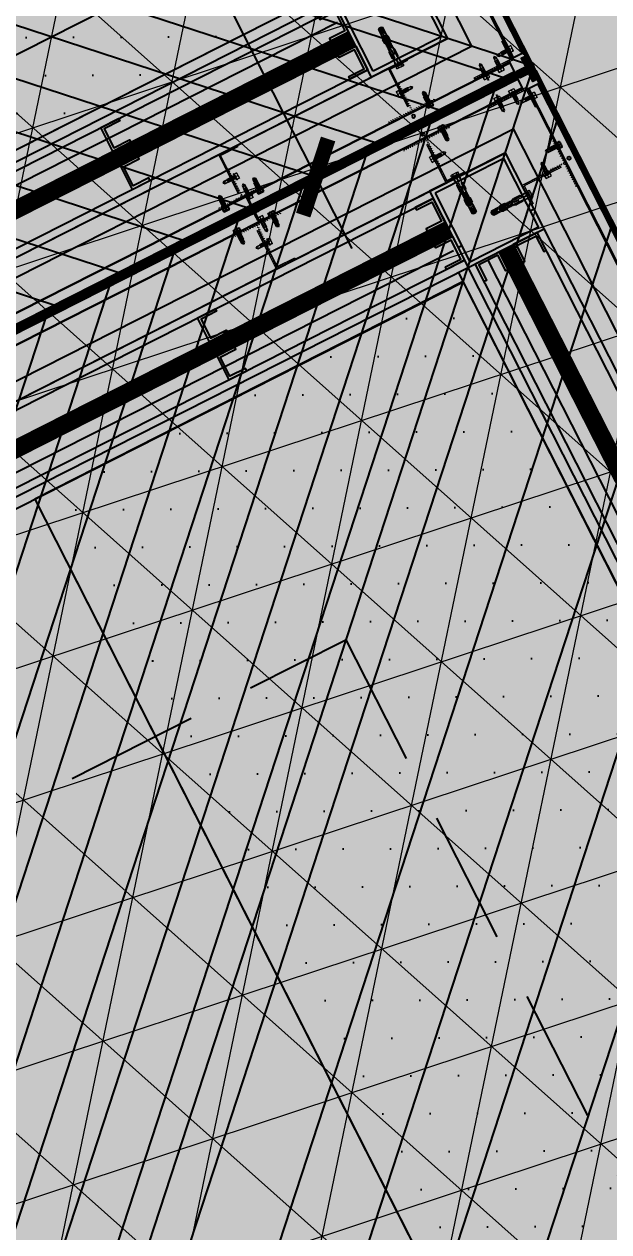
# Model space of a CAD drawing. Header units: metres. Extents: x 678805 to 1359287, y 2747329 to 5497370.
# Drawn here: x 679883.746 to 679884.841, y 2748648.149 to 2748650.413 of the extents above; entities that cross this region are included whole.
import ezdxf

# ---------------------------------------------------------------- set-up
doc = ezdxf.new("R2010")
doc.units = ezdxf.units.M
doc.linetypes.add('XREF_MON_BUILDINGS$0$Hidden', pattern=[0.004, 0.002, -0.002])
doc.linetypes.add('XREF_MON_BUILDINGS$0$RAYITAS', pattern=[0.375, 0.25, -0.125])
for name, color, linetype in [('00_XREF_MON_HSC_PAVEMENT', 7, 'Continuous'), ('00_XREF_TWQ_BUILDINGS', 7, 'Continuous'), ('XREF_MON_BUILDINGS$0$00-Modulos DEFINIDOS', 7, 'Continuous'), ('XREF_MON_BUILDINGS$0$00-Modulos ROOFS', 2, 'Continuous'), ('XREF_MON_BUILDINGS$0$02-H-INST', 252, 'Continuous'), ('XREF_MON_BUILDINGS$0$02-KH-02-Prayer Room', 93, 'Continuous'), ('XREF_MON_BUILDINGS$0$02-L-01_Structure', 2, 'Continuous'), ('XREF_MON_BUILDINGS$0$02-L-01_Structure t2', 7, 'Continuous'), ('XREF_MON_BUILDINGS$0$02-L-01_Struture aux', 4, 'Continuous'), ('XREF_MON_BUILDINGS$0$02-L-Insulation', 252, 'Continuous'), ('XREF_MON_BUILDINGS$0$02-L-INT Panel', 5, 'Continuous'), ('XREF_MON_BUILDINGS$0$02-L-panel', 5, 'Continuous'), ('XREF_MON_BUILDINGS$0$02-L-Projection 2', 8, 'Continuous'), ('XREF_MON_BUILDINGS$0$COTAUX', 7, 'Continuous')]:
    doc.layers.add(name, color=color, linetype=linetype)
doc.layers.add('XREF_MON_BUILDINGS$0$0-WIPEOUTS', color=7, linetype='Continuous', true_color=0xffffff)
doc.layers.add('XREF_MON_BUILDINGS$0$00-AUX STRUCTURE', color=3, linetype='Continuous', plot=False)
doc.layers.add('XREF_MON_BUILDINGS$0$00_AUX', color=3, linetype='Continuous', plot=False)
for name, color, linetype, lineweight in [('XREF_MON_BUILDINGS$0$02-H-251', 251, 'Continuous', 0), ('XREF_MON_BUILDINGS$0$02-H-254', 254, 'Continuous', 0), ('XREF_MON_BUILDINGS$0$02-L-01_Structure L', 7, 'Continuous', 5), ('XREF_MON_BUILDINGS$0$02-L-01_Structure T', 8, 'Continuous', 5)]:
    doc.layers.add(name, color=color, linetype=linetype, lineweight=lineweight)
doc.layers.add('XREF_MON_HSC_PAVEMENT$0$03-TR-Pavement_05_Precast irregular Concrete Blocks_Open Joint', color=7, linetype='Continuous', lineweight=5, true_color=0x82ae7e)
doc.layers.add('XREF_MON_HSC_PAVEMENT$0$03-TR-Pavement_07_Precast irregular Concrete Blocks', color=7, linetype='Continuous', lineweight=5, true_color=0xb3b3b3)
doc.styles.add('XREF_MON_BUILDINGS$0$E100', font='verdana.ttf', dxfattribs={"height": 0.18})
doc.styles.add('XREF_MON_BUILDINGS$0$Standard', font='arial.ttf')
doc.linetypes.add('XREF_MON_BUILDINGS$0$BATTING', pattern='A,0.0001,-0.1,[134,ltypeshp.shx,S=0.1,R=0,X=-0.1,Y=0],-0.2,[134,ltypeshp.shx,S=0.1,R=180,X=0.1,Y=0],-0.1', length=0.4001)
doc.dimstyles.new('XREF_MON_BUILDINGS$0$E100', dxfattribs={"dimscale": 0.03, "dimtxt": 12, "dimasz": 0.5, "dimexe": 0.1, "dimexo": 1, "dimgap": 4, "dimtad": 1, "dimzin": 0, "dimdsep": 46, "dimtxsty": 'XREF_MON_BUILDINGS$0$E100', "dimblk1": 'XREF_MON_BUILDINGS$0$LINCOT200', "dimblk2": 'XREF_MON_BUILDINGS$0$LINCOT200', "dimsah": 1, "dimcen": 0.1, "dimdle": 0.1, "dimse1": 1, "dimse2": 1, "dimclrt": 256, "dimadec": 0, "dimazin": 0, "dimtfac": 0.015385, "dimtofl": 0, "dimtmove": 0, "dimatfit": 3, "dimldrblk": 'XREF_MON_BUILDINGS$0$LINCOT200', "dimfxl": 1, "dimtolj": 1, "dimtzin": 0, "dimarcsym": 0})

# ---------------------------------------------------------------- blocks, each defined once
blk = doc.blocks.new('XREF_MON_BUILDINGS$0$LINCOT200')
for p, q in [((0, -10), (0, 10)), ((0, 0), (10, 0))]:
    blk.add_line(p, q)
at = {"const_width": 1.88}
blk.add_lwpolyline([(3.54, -3.54), (-3.54, 3.54)], dxfattribs=at)
at = {"layer": 'XREF_MON_BUILDINGS$0$COTAUX'}
blk.add_line((0, 0), (-1.25, 0), dxfattribs=at)
blk = doc.blocks.new('*D89')
at = {"layer": 'DEFPOINTS', "color": 0, "transparency": 16777216}
for p in [(119.6986, -56.8206), (124.4986, -56.8206), (124.4986, -57.2785)]:
    blk.add_point(p, dxfattribs=at)
at = {"layer": 'XREF_MON_BUILDINGS$0$00_AUX', "color": 0, "lineweight": -2, "transparency": 16777216}
blk.add_line((119.7136, -57.2785), (124.4836, -57.2785), dxfattribs=at)
at = {"layer": 'XREF_MON_BUILDINGS$0$00_AUX', "color": 0, "lineweight": -2, "transparency": 16777216, "xscale": 0.015, "yscale": 0.015, "zscale": 0.015, "rotation": 180}
blk.add_blockref('XREF_MON_BUILDINGS$0$LINCOT200', (119.6986, -57.2785), dxfattribs=at)
at = {"layer": 'XREF_MON_BUILDINGS$0$00_AUX', "color": 0, "lineweight": -2, "transparency": 16777216, "xscale": 0.015, "yscale": 0.015, "zscale": 0.015}
blk.add_blockref('XREF_MON_BUILDINGS$0$LINCOT200', (124.4986, -57.2785), dxfattribs=at)
at = {"layer": 'XREF_MON_BUILDINGS$0$00_AUX', "transparency": 16777216, "insert": (122.0986, -57.0644), "char_height": 0.18, "attachment_point": 5, "style": 'XREF_MON_BUILDINGS$0$E100'}
blk.add_mtext('\\A1;4.80', dxfattribs=at)
blk = doc.blocks.new('*D90')
at = {"layer": 'DEFPOINTS', "color": 0, "transparency": 16777216}
for p in [(119.6986, -56.8206), (120.1566, -56.8206), (119.6986, -61.6206)]:
    blk.add_point(p, dxfattribs=at)
at = {"layer": 'XREF_MON_BUILDINGS$0$00_AUX', "color": 0, "lineweight": -2, "transparency": 16777216}
blk.add_line((120.1566, -61.6056), (120.1566, -56.8356), dxfattribs=at)
at = {"layer": 'XREF_MON_BUILDINGS$0$00_AUX', "color": 0, "lineweight": -2, "transparency": 16777216, "xscale": 0.015, "yscale": 0.015, "zscale": 0.015}
for p, rotation in [((120.1566, -56.8206), 90.00000000000006), ((120.1566, -61.6206), 270.0000000000001)]:
    blk.add_blockref('XREF_MON_BUILDINGS$0$LINCOT200', p, dxfattribs=dict(at, rotation=rotation))
at = {"layer": 'XREF_MON_BUILDINGS$0$00_AUX', "transparency": 16777216, "insert": (119.9425, -59.2206), "char_height": 0.18, "attachment_point": 5, "rotation": 90, "style": 'XREF_MON_BUILDINGS$0$E100'}
blk.add_mtext('\\A1;4.80', dxfattribs=at)
blk = doc.blocks.new('XREF_MON_BUILDINGS$0$PILAR STRUCTURE')
at = {"layer": 'XREF_MON_BUILDINGS$0$02-L-01_Structure', "linetype": 'Continuous'}
h = blk.add_hatch(dxfattribs=at)
h.set_pattern_fill('ANGLE', color=252)
h.set_pattern_definition([(0, (-144.6596, 18.5684), (0, 6.985), [5.08, -1.905]), (90, (-144.6596, 18.5684), (-6.985, 4e-16), [5.08, -1.905])])
h.paths.add_polyline_path([(-0.08, -0.08), (0.08, -0.08), (0.08, 0.08), (-0.08, 0.08)])
h.paths.add_polyline_path([(-0.072, -0.072), (0.072, -0.072), (0.072, 0.072), (-0.072, 0.072)], flags=16)
h = blk.add_hatch(color=252, dxfattribs=at)
h.dxf.hatch_style = 1
h.paths.add_polyline_path([(-0.072, -0.072), (0.072, -0.072), (0.072, 0.072), (-0.072, 0.072)], flags=16)
h.paths.add_polyline_path([(-0.08, -0.08), (0.08, -0.08), (0.08, 0.08), (-0.08, 0.08)])
for points in [[(-0.08, -0.08), (0.08, -0.08), (0.08, 0.08), (-0.08, 0.08)], [(-0.072, -0.072), (0.072, -0.072), (0.072, 0.072), (-0.072, 0.072)]]:
    blk.add_lwpolyline(points, close=True, dxfattribs=at)
blk = doc.blocks.new('XREF_MON_BUILDINGS$0$ULMA_Escuadra40x80_Seccion')
at = {"layer": 'XREF_MON_BUILDINGS$0$02-H-251', "ltscale": 125}
h = blk.add_hatch(dxfattribs=at)
h.set_pattern_fill('ANSI31', color=256, scale=0.001, angle=360, style=0)
h.paths.add_polyline_path([(0, 0.08), (0.003, 0.08), (0.003, 0.003), (0.04, 0.003), (0.04, 0), (0, 0)])
at = {"layer": 'XREF_MON_BUILDINGS$0$02-L-01_Structure L', "linetype": 'Continuous'}
blk.add_lwpolyline([(0, 0.08), (0.003, 0.08), (0.003, 0.003), (0.04, 0.003), (0.04, 0), (0, 0)], close=True, dxfattribs=at)
blk = doc.blocks.new('XREF_MON_BUILDINGS$0$ULMA_Anclaje fijacion a forjado y a cerramiento base')
at = {"layer": 'XREF_MON_BUILDINGS$0$02-L-01_Structure T', "linetype": 'Continuous'}
for p, q in [((-0.095, 0.0049), (-0.098, 0.0019)), ((-0.095, 0.0038), (-0.098, 0.0016)), ((-0.098, 0.0009), (-0.095, 0.0031)), ((-0.098, 0), (-0.098, 0.0019)), ((-0.098, 0), (-0.098, -0.0019)), ((-0.095, 0.0012), (-0.096, 0.0004)), ((-0.0564, 0.0049), (-0.095, 0.0049)), ((-0.095, 0.0038), (-0.095, 0.0049)), ((-0.0795, 0.0038), (-0.095, 0.0038)), ((-0.0795, 0.0031), (-0.095, 0.0031)), ((-0.095, 0.0012), (-0.095, 0.0031)), ((-0.0805, 0.0012), (-0.095, 0.0012)), ((-0.0805, 0.0008), (-0.0805, 0.0012)), ((-0.0792, 0.0037), (-0.0795, 0.0038)), ((-0.0795, 0.0031), (-0.0792, 0.0032)), ((-0.079, 0.0034), (-0.0792, 0.0037)), ((-0.0792, 0.0032), (-0.079, 0.0034)), ((-0.0724, 0.0005), (-0.0775, 0.0005)), ((-0.0724, 0.0005), (-0.0775, 0.0005)), ((-0.0428, 0.003), (-0.0768, 0.003)), ((-0.0768, 0.0005), (-0.0768, 0.003)), ((-0.076, 0.0036), (-0.076, 0.0049)), ((-0.058, 0.0036), (-0.076, 0.0036)), ((-0.0755, 0.0049), (-0.0699, 0.0064)), ((-0.0755, 0.0043), (-0.0755, 0.0049)), ((-0.0752, 0.0005), (-0.0752, 0.003)), ((-0.057, 0.0044), (-0.075, 0.0044)), ((-0.0744, 0.0005), (-0.0744, 0.003)), ((-0.0728, 0.0005), (-0.0728, 0.003)), ((-0.072, 0.0005), (-0.072, 0.003)), ((-0.0599, 0.006), (-0.0714, 0.006)), ((-0.0714, 0.006), (-0.0714, 0.0049)), ((-0.0714, 0.006), (-0.0714, 0.0049)), ((-0.0704, 0.0008), (-0.0704, 0.003)), ((-0.0704, 0.0003), (-0.0704, 0.0008)), ((-0.0606, 0.0064), (-0.0699, 0.0064)), ((-0.0699, 0.0064), (-0.0699, 0.006)), ((-0.0696, 0.003), (-0.0696, 0)), ((-0.068, 0.0019), (-0.068, 0.003)), ((-0.068, 0.0008), (-0.068, 0.0019)), ((-0.068, 0), (-0.068, 0.0008)), ((-0.068, 0), (-0.068, -0.0008)), ((-0.0672, 0.0021), (-0.0672, 0.003)), ((-0.0672, 0.0011), (-0.0672, 0.0021)), ((-0.0672, 0), (-0.0672, 0.0011)), ((-0.0672, 0), (-0.0672, -0.0011)), ((-0.0656, 0.0022), (-0.0656, 0.003)), ((-0.0656, 0.0012), (-0.0656, 0.0022)), ((-0.0656, 0), (-0.0656, 0.0012)), ((-0.0656, 0), (-0.0656, -0.0013)), ((-0.0648, 0.0022), (-0.0648, 0.003)), ((-0.0648, 0.0012), (-0.0648, 0.0022)), ((-0.0648, 0), (-0.0648, 0.0012)), ((-0.0648, 0), (-0.0648, -0.0013)), ((-0.0632, 0.0022), (-0.0632, 0.003)), ((-0.0632, 0.0012), (-0.0632, 0.0022)), ((-0.0632, 0), (-0.0632, 0.0012)), ((-0.0632, 0), (-0.0632, -0.0013)), ((-0.0586, 0.0022), (-0.0625, 0.0022)), ((-0.0586, 0.0012), (-0.0625, 0.0012)), ((-0.0624, 0.0022), (-0.0624, 0.003)), ((-0.0624, 0), (-0.0624, 0.0012)), ((-0.0624, 0), (-0.0624, -0.0013)), ((-0.0608, 0.0022), (-0.0608, 0.003)), ((-0.0608, 0), (-0.0608, 0.0012)), ((-0.0608, 0), (-0.0608, -0.0013)), ((-0.0606, 0.0064), (-0.0606, 0.006)), ((-0.0606, 0.0064), (-0.058, 0.0049)), ((-0.06, 0.0022), (-0.06, 0.003)), ((-0.06, 0), (-0.06, 0.0012)), ((-0.06, 0), (-0.06, -0.003)), ((-0.0599, 0.006), (-0.0599, 0.0049)), ((-0.0584, 0.0022), (-0.0584, 0.003)), ((-0.0584, 0), (-0.0584, 0.0012)), ((-0.0584, 0), (-0.0584, -0.003)), ((-0.058, 0.0049), (-0.058, 0.0044)), ((-0.0576, 0.0022), (-0.0576, 0.003)), ((-0.0576, -0.003), (-0.0576, 0.0012)), ((-0.057, 0.0046), (-0.057, 0.0049)), ((-0.0564, 0.003), (-0.0564, 0.0049)), ((-0.056, 0.0018), (-0.056, 0.003)), ((-0.056, 0), (-0.056, 0.0007)), ((-0.056, 0), (-0.056, -0.003)), ((-0.0548, 0.0049), (-0.0559, 0.0042)), ((-0.0552, 0.0014), (-0.0552, 0.003)), ((-0.0552, 0.0003), (-0.0552, -0.003)), ((-0.054, 0.0049), (-0.0548, 0.0049)), ((-0.0548, 0.003), (-0.0548, 0.0049)), ((-0.054, 0.003), (-0.054, 0.0049)), ((-0.0536, 0.0003), (-0.0536, 0.003)), ((-0.0524, 0.0049), (-0.0535, 0.0042)), ((-0.0528, 0), (-0.0528, 0.003)), ((-0.0528, 0), (-0.0528, -0.0003)), ((-0.0524, 0.003), (-0.0524, 0.0049)), ((-0.0516, 0.0049), (-0.0524, 0.0049)), ((-0.0516, 0.003), (-0.0516, 0.0049)), ((-0.0512, 0), (-0.0512, 0.003)), ((-0.0512, 0), (-0.0512, -0.001)), ((-0.05, 0.0049), (-0.0511, 0.0042)), ((-0.0504, 0), (-0.0504, 0.003)), ((-0.0504, 0), (-0.0504, -0.0012)), ((-0.0492, 0.0049), (-0.05, 0.0049)), ((-0.05, 0.003), (-0.05, 0.0049)), ((-0.0492, 0.003), (-0.0492, 0.0049)), ((-0.0488, 0.0022), (-0.0488, 0.003)), ((-0.0488, 0.0012), (-0.0488, 0.0026)), ((-0.0488, 0), (-0.0488, 0.0012)), ((-0.0488, 0), (-0.0488, -0.0013)), ((-0.0476, 0.0049), (-0.0487, 0.0042)), ((-0.048, 0), (-0.048, 0.003)), ((-0.048, 0), (-0.048, -0.0013)), ((-0.0476, 0.003), (-0.0476, 0.0049)), ((-0.0468, 0.0049), (-0.0476, 0.0049)), ((-0.0424, 0.0022), (-0.0475, 0.0022)), ((-0.0424, 0.0012), (-0.0475, 0.0012)), ((-0.0468, 0.003), (-0.0468, 0.0049)), ((-0.0464, 0.0022), (-0.0464, 0.003)), ((-0.0464, 0), (-0.0464, 0.0012)), ((-0.0464, 0), (-0.0464, -0.0013)), ((-0.0452, 0.0049), (-0.0463, 0.0042)), ((-0.0456, 0.0022), (-0.0456, 0.003)), ((-0.0456, 0), (-0.0456, 0.0012)), ((-0.0456, 0), (-0.0456, -0.0013)), ((-0.0444, 0.0049), (-0.0452, 0.0049)), ((-0.0452, 0.003), (-0.0452, 0.0049)), ((-0.0444, 0.003), (-0.0444, 0.0049)), ((-0.044, 0.0022), (-0.044, 0.003)), ((-0.044, 0.0022), (-0.044, 0.003)), ((-0.044, 0), (-0.044, 0.0012)), ((-0.044, 0), (-0.044, 0.0012)), ((-0.044, 0), (-0.044, -0.0013)), ((-0.044, 0), (-0.044, -0.003)), ((-0.0428, 0.0049), (-0.0439, 0.0042)), ((0, 0.0049), (-0.0428, 0.0049)), ((-0.0428, 0.003), (-0.0428, 0.0049)), ((-0.042, 0.0049), (-0.042, 0.0022)), ((-0.0185, 0.0036), (-0.042, 0.0036)), ((-0.042, 0.0012), (-0.042, 0.001)), ((-0.0405, 0.001), (-0.042, 0.001)), ((-0.0415, 0.0049), (-0.0359, 0.0064)), ((-0.0415, 0.0043), (-0.0415, 0.0049)), ((-0.0175, 0.0044), (-0.041, 0.0044)), ((-0.0312, 0.001), (-0.038, 0.001)), ((-0.0196, 0.006), (-0.0374, 0.006)), ((-0.0374, 0.006), (-0.0374, 0.0049)), ((-0.02, 0.0064), (-0.0359, 0.0064)), ((-0.0359, 0.0064), (-0.0359, 0.006)), ((-0.0356, 0.0005), (-0.0319, 0.0005)), ((-0.0319, 0.0005), (-0.0356, 0.0005)), ((-0.0282, 0.001), (-0.0308, 0.001)), ((-0.0282, 0.001), (-0.028, 0.0008)), ((-0.0282, 0.001), (-0.0282, -0.0036)), ((-0.0278, 0.001), (-0.028, 0.0008)), ((-0.028, 0.0008), (-0.028, -0.0036)), ((-0.0278, 0.001), (-0.0278, -0.0036)), ((-0.018, 0.001), (-0.0278, 0.001)), ((-0.02, 0.0064), (-0.02, 0.006)), ((-0.0185, 0.0049), (-0.02, 0.0064)), ((-0.0196, 0.0049), (-0.0196, 0.006)), ((-0.0185, 0.0049), (-0.0185, 0.0044)), ((-0.0175, 0.0049), (-0.0175, 0.0015)), ((-0.0052, 0.0064), (-0.0159, 0.0049)), ((-0.0043, 0.0009), (-0.0159, 0)), ((-0.0159, 0), (-0.0052, 0)), ((-0.0052, 0.0049), (-0.0052, 0.0064)), ((-0.0052, 0.0064), (-0.0043, 0.0049)), ((-0.0043, 0.0009), (-0.0052, 0)), ((-0.0043, -0.0009), (-0.0052, 0)), ((-0.0043, -0.0009), (-0.0043, 0.0009)), ((0.0015, 0.0064), (0, 0.0049)), ((0, 0), (0, 0.0049)), ((0, 0), (0, -0.0049)), ((0.002, 0.0064), (0.0015, 0.0064)), ((0.0015, 0), (0.0015, 0.0064)), ((0.0015, 0), (0.0015, -0.0064)), ((0.002, 0.0075), (0.0059, 0.0075)), ((0.002, -0.0075), (0.002, 0.0075)), ((0.002, 0), (0.002, 0.0064)), ((0.002, 0.0038), (0.0059, 0.0038)), ((0.002, 0), (0.002, -0.0064)), ((0.0065, 0.0065), (0.0059, 0.0075)), ((0.0065, -0.0065), (0.0065, 0.0065)), ((-0.098, -0.0009), (-0.095, -0.0031)), ((-0.095, -0.0038), (-0.098, -0.0016)), ((-0.095, -0.0049), (-0.098, -0.0019)), ((-0.095, -0.0012), (-0.096, -0.0004)), ((-0.095, -0.0012), (-0.095, -0.0031)), ((-0.0825, -0.0012), (-0.095, -0.0012)), ((-0.0795, -0.0031), (-0.095, -0.0031)), ((-0.095, -0.0038), (-0.095, -0.0049)), ((-0.0795, -0.0038), (-0.095, -0.0038)), ((-0.0564, -0.0049), (-0.095, -0.0049)), ((-0.0792, -0.0032), (-0.0795, -0.0031)), ((-0.0795, -0.0038), (-0.0792, -0.0037)), ((-0.079, -0.0034), (-0.0792, -0.0032)), ((-0.0792, -0.0037), (-0.079, -0.0034)), ((-0.0724, -0.0005), (-0.0775, -0.0005)), ((-0.0724, -0.0005), (-0.0775, -0.0005)), ((-0.0768, -0.0005), (-0.0768, -0.003)), ((-0.0428, -0.003), (-0.0768, -0.003)), ((-0.076, -0.0036), (-0.076, -0.0049)), ((-0.058, -0.0036), (-0.076, -0.0036)), ((-0.0755, -0.0043), (-0.0755, -0.0049)), ((-0.0755, -0.0049), (-0.0699, -0.0064)), ((-0.0752, -0.0005), (-0.0752, -0.003)), ((-0.057, -0.0044), (-0.075, -0.0044)), ((-0.0744, -0.0005), (-0.0744, -0.003)), ((-0.0728, -0.0005), (-0.0728, -0.003)), ((-0.072, -0.0005), (-0.072, -0.003)), ((-0.0714, -0.0049), (-0.0714, -0.006)), ((-0.0714, -0.0049), (-0.0714, -0.006)), ((-0.0599, -0.006), (-0.0714, -0.006)), ((-0.0704, -0.0008), (-0.0704, -0.003)), ((-0.0699, -0.006), (-0.0699, -0.0064)), ((-0.0606, -0.0064), (-0.0699, -0.0064)), ((-0.0696, -0.0011), (-0.0696, -0.003)), ((-0.068, -0.0019), (-0.068, -0.003)), ((-0.0672, -0.0021), (-0.0672, -0.003)), ((-0.0605, -0.0013), (-0.0656, -0.0013)), ((-0.0656, -0.0022), (-0.0656, -0.003)), ((-0.0656, -0.0022), (-0.0605, -0.0022)), ((-0.0648, -0.0022), (-0.0648, -0.003)), ((-0.0632, -0.0022), (-0.0632, -0.003)), ((-0.0624, -0.0022), (-0.0624, -0.003)), ((-0.0608, -0.0022), (-0.0608, -0.003)), ((-0.0606, -0.0064), (-0.058, -0.0049)), ((-0.0606, -0.006), (-0.0606, -0.0064)), ((-0.0599, -0.0049), (-0.0599, -0.006)), ((-0.058, -0.0044), (-0.058, -0.0049)), ((-0.057, -0.0044), (-0.057, -0.0049)), ((-0.0564, -0.003), (-0.0564, -0.0049)), ((-0.0548, -0.0049), (-0.0559, -0.0042)), ((-0.0548, -0.003), (-0.0548, -0.0049)), ((-0.054, -0.0049), (-0.0548, -0.0049)), ((-0.054, -0.003), (-0.054, -0.0049)), ((-0.0536, -0.0009), (-0.0536, -0.003)), ((-0.0524, -0.0049), (-0.0535, -0.0042)), ((-0.0528, -0.0014), (-0.0528, -0.003)), ((-0.0524, -0.003), (-0.0524, -0.0049)), ((-0.0516, -0.0049), (-0.0524, -0.0049)), ((-0.0516, -0.003), (-0.0516, -0.0049)), ((-0.0512, -0.002), (-0.0512, -0.003)), ((-0.05, -0.0049), (-0.0511, -0.0042)), ((-0.0504, -0.0022), (-0.0504, -0.003)), ((-0.05, -0.003), (-0.05, -0.0049)), ((-0.0492, -0.0049), (-0.05, -0.0049)), ((-0.0455, -0.0013), (-0.0494, -0.0013)), ((-0.0455, -0.0022), (-0.0494, -0.0022)), ((-0.0492, -0.003), (-0.0492, -0.0049)), ((-0.0488, -0.0022), (-0.0488, -0.003)), ((-0.0476, -0.0049), (-0.0487, -0.0042)), ((-0.048, -0.0022), (-0.048, -0.003)), ((-0.0476, -0.003), (-0.0476, -0.0049)), ((-0.0468, -0.0049), (-0.0476, -0.0049)), ((-0.0468, -0.003), (-0.0468, -0.0049)), ((-0.0464, -0.0022), (-0.0464, -0.003)), ((-0.0452, -0.0049), (-0.0463, -0.0042)), ((-0.0456, -0.0022), (-0.0456, -0.003)), ((-0.0452, -0.003), (-0.0452, -0.0049)), ((-0.0444, -0.0049), (-0.0452, -0.0049)), ((-0.0444, -0.003), (-0.0444, -0.0049)), ((-0.044, -0.0022), (-0.044, -0.003)), ((-0.0428, -0.0049), (-0.0439, -0.0042)), ((-0.0428, -0.003), (-0.0428, -0.0049)), ((0, -0.0049), (-0.0428, -0.0049)), ((-0.042, -0.0036), (-0.042, -0.0049)), ((-0.0185, -0.0036), (-0.042, -0.0036)), ((-0.0415, -0.0043), (-0.0415, -0.0049)), ((-0.0415, -0.0049), (-0.0359, -0.0064)), ((-0.0175, -0.0044), (-0.041, -0.0044)), ((-0.0374, -0.0049), (-0.0374, -0.006)), ((-0.0196, -0.006), (-0.0374, -0.006)), ((-0.0359, -0.006), (-0.0359, -0.0064)), ((-0.02, -0.0064), (-0.0359, -0.0064)), ((-0.0319, -0.0005), (-0.0356, -0.0005)), ((-0.0356, -0.0005), (-0.0319, -0.0005)), ((-0.0185, -0.0049), (-0.02, -0.0064)), ((-0.02, -0.006), (-0.02, -0.0064)), ((-0.0196, -0.0049), (-0.0196, -0.006)), ((-0.0185, -0.0044), (-0.0185, -0.0049)), ((-0.0175, -0.0046), (-0.0175, -0.0049)), ((-0.0043, -0.0009), (-0.0159, 0)), ((-0.0052, -0.0064), (-0.0159, -0.0049)), ((-0.0052, -0.0049), (-0.0052, -0.0064)), ((-0.0052, -0.0064), (-0.0043, -0.0049)), ((0.0015, -0.0064), (0, -0.0049)), ((0.002, -0.0064), (0.0015, -0.0064)), ((0.002, -0.0038), (0.0059, -0.0038)), ((0.002, -0.0075), (0.0059, -0.0075)), ((0.0065, -0.0065), (0.0059, -0.0075))]:
    blk.add_line(p, q, dxfattribs=at)
for centre, radius, start, end in [((-0.0957, 0), 0.0005, 130.2691, 229.7309), ((-0.0825, 0.0008), 0.002, 270, 0), ((-0.0775, 0), 0.0005, 89.9975, 270), ((-0.0775, 0), 0.0005, 90, 270.0025), ((-0.075, 0.0034), 0.001, 90, 168.463), ((-0.0724, -0.007), 0.0075, 61.0463, 90), ((-0.0695, 0.006), 0.001, 180, 0), ((-0.0671, 0.006), 0.001, 180, 0), ((-0.0647, 0.006), 0.001, 180, 0), ((-0.0623, 0.006), 0.001, 180, 0), ((-0.0625, 0.0017), 0.0005, 90, 270.0116), ((-0.0605, 0.0017), 0.0005, 270.0013, 90), ((-0.0586, -0.0053), 0.0075, 48.5904, 90), ((-0.0586, -0.0053), 0.0065, 48.5904, 90), ((-0.058, 0.0046), 0.001, 270, 0), ((-0.0561, 0.0045), 0.0003, 180, 300), ((-0.0586, 0.0052), 0.0065, 306.1289, 311.4096), ((-0.0494, -0.0053), 0.0075, 128.1223, 131.4096), ((-0.0537, 0.0045), 0.0003, 180, 300), ((-0.0494, 0.0052), 0.0065, 228.5904, 270), ((-0.0513, 0.0045), 0.0003, 180, 300), ((-0.0489, 0.0045), 0.0003, 180, 300), ((-0.0475, 0.0017), 0.0005, 90, 270.0025), ((-0.0465, 0.0045), 0.0003, 180, 300), ((-0.0455, 0.0017), 0.0005, 270, 90), ((-0.0441, 0.0045), 0.0003, 180, 300), ((-0.0424, -0.0053), 0.0075, 61.0463, 90), ((-0.0424, -0.0053), 0.0065, 61.0463, 90), ((-0.041, 0.0034), 0.001, 90, 168.463), ((-0.0356, 0.007), 0.0075, 241.0463, 270), ((-0.0356, 0.007), 0.0065, 241.0463, 269.9987), ((-0.0356, -0.007), 0.0075, 90, 111.0361), ((-0.0355, 0.006), 0.001, 180, 0), ((-0.0355, 0.006), 0.001, 180, 0), ((-0.0327, 0.006), 0.001, 180, 0), ((-0.031, 0), 0.001, 209.9997, 150), ((-0.031, 0), 0.001, 210, 150.0003), ((-0.0299, 0.006), 0.001, 180, 0), ((-0.0271, 0.006), 0.001, 180, 0), ((-0.0243, 0.006), 0.001, 180, 0), ((-0.0215, 0.006), 0.001, 180, 0), ((-0.0185, 0.0046), 0.001, 270, 0), ((-0.018, 0.0015), 0.0005, 270, 0), ((0.0032, 0.0056), 0.00332, 325.6168, 34.3832), ((-0.0059, 0), 0.0124, 342.4126, 17.5874), ((-0.075, -0.0034), 0.001, 191.537, 270), ((-0.0724, 0.007), 0.0075, 270, 291.0395), ((-0.0724, -0.007), 0.0065, 61.0463, 90), ((-0.0695, -0.006), 0.001, 0, 180), ((-0.0656, 0.0052), 0.0075, 241.0463, 270), ((-0.0656, 0.0052), 0.0065, 241.0463, 269.9987), ((-0.0671, -0.006), 0.001, 0, 180), ((-0.0647, -0.006), 0.001, 0, 180), ((-0.0623, -0.006), 0.001, 0, 180), ((-0.0625, -0.0018), 0.0005, 89.9884, 270), ((-0.0605, -0.0018), 0.0005, 270, 89.9987), ((-0.058, -0.0046), 0.001, 11.537, 90), ((-0.0561, -0.0045), 0.0003, 60, 180), ((-0.0494, 0.0052), 0.0075, 228.5904, 270), ((-0.0586, 0.0052), 0.0075, 308.1223, 311.4096), ((-0.0537, -0.0045), 0.0003, 60, 180), ((-0.0494, -0.0053), 0.0065, 126.1289, 131.4096), ((-0.0513, -0.0045), 0.0003, 60, 180), ((-0.0489, -0.0045), 0.0003, 60, 180), ((-0.0475, -0.0018), 0.0005, 89.9975, 270), ((-0.0465, -0.0045), 0.0003, 60, 180), ((-0.0455, -0.0018), 0.0005, 270, 90), ((-0.0441, -0.0045), 0.0003, 60, 180), ((-0.041, -0.0034), 0.001, 191.537, 270), ((-0.0355, -0.006), 0.001, 0, 180), ((-0.0355, -0.006), 0.001, 0, 180), ((-0.0327, -0.006), 0.001, 0, 180), ((-0.0299, -0.006), 0.001, 0, 180), ((-0.0271, -0.006), 0.001, 0, 180), ((-0.0243, -0.006), 0.001, 0, 180), ((-0.0215, -0.006), 0.001, 0, 180), ((-0.0185, -0.0046), 0.001, 0, 90), ((0.0032, -0.0056), 0.00332, 325.6168, 34.3832)]:
    blk.add_arc(centre, radius, start, end, dxfattribs=at)
blk = doc.blocks.new('XREF_MON_BUILDINGS$0$AUTORROSCANTE')
at = {"layer": 'XREF_MON_BUILDINGS$0$02-L-01_Structure t2', "color": 0}
for p, q in [((-31.2, 5.6), (-26.2, 5.6)), ((-31.2, 0), (-26.2, 0)), ((-2.4, 2.5), (-25, 2.5)), ((0, 0), (-9, 2.5)), ((0, 0), (-3.6, -1.1)), ((0, 0), (-2.4, 2.5)), ((0, 0), (-2.4, -2.5)), ((-31.2, -5.6), (-26.2, -5.6)), ((-2.4, -2.5), (-25, -2.5)), ((-3.6, -1.1), (-2.4, -2.5))]:
    blk.add_line(p, q, dxfattribs=at)
at = {"layer": 'XREF_MON_BUILDINGS$0$02-L-01_Structure t2', "color": 253}
for p, q in [((-25, 3.1), (-9, 3.1)), ((-23.5, -3.1), (-25, 2.7)), ((-21.4, -3.1), (-23.1, 3.1)), ((-19.3, -3.1), (-21, 3.1)), ((-17.3, -3.1), (-18.9, 3.1)), ((-15.2, -3.1), (-16.9, 3.1)), ((-13.1, -3.1), (-14.8, 3.1)), ((-11.1, -3.1), (-12.7, 3.1)), ((-9, -3.1), (-10.7, 3.1)), ((-9, -3.1), (-9, 3.1)), ((-25, -3.1), (-9, -3.1)), ((-3.6, -1.1), (-9, -2.5))]:
    blk.add_line(p, q, dxfattribs=at)
at = {"layer": 'XREF_MON_BUILDINGS$0$02-L-01_Structure t2', "color": 0}
for points in [[(-31.2, 5.6), (-26.2, 5.6), (-26.2, -5.6), (-31.2, -5.6)], [(-26.2, 6.5), (-25, 6.5), (-25, -6.5), (-26.2, -6.5)]]:
    blk.add_lwpolyline(points, close=True, dxfattribs=at)
for centre, start, end in [((-27, 2.4), 129.284, 214.1828), ((-27, -2.4), 145.8304, 230.7333)]:
    blk.add_arc(centre, 4.21, start, end, dxfattribs=at)
blk = doc.blocks.new('XREF_MON_BUILDINGS$0$ULMA_Montante VV')
at = {"layer": 'XREF_MON_BUILDINGS$0$02-H-251', "ltscale": 125}
h = blk.add_hatch(dxfattribs=at)
h.set_pattern_fill('ANSI31', color=256, scale=0.001, angle=450, style=0)
h.set_pattern_definition([(135, (-0.05125, -0.0025), (-0.00224506, -0.00224506), [])])
edge = h.paths.add_edge_path()
edge.add_line((-0.051, -0.0025), (0.0484, -0.0025))
edge.add_arc((0.0484, -0.0022), 0.0003, 270, 360)
edge.add_line((0.0487, -0.0022), (0.0487, -0.0003))
edge.add_arc((0.0484, -0.0003), 0.0003, 0, 90)
edge.add_line((0.0484, 0), (0, 0))
edge.add_line((0, 0), (0, 0.0572))
edge.add_arc((-0.0003, 0.0572), 0.0003, 0, 90)
edge.add_line((-0.0003, 0.0575), (-0.0022, 0.0575))
edge.add_arc((-0.0022, 0.0572), 0.0003, 90, 180)
edge.add_line((-0.0025, 0.0572), (-0.0025, 0))
edge.add_line((-0.0025, 0), (-0.051, 0))
edge.add_arc((-0.051, -0.0003), 0.0003, 90, 180)
edge.add_line((-0.0513, -0.0003), (-0.0513, -0.0022))
edge.add_arc((-0.051, -0.0022), 0.0003, 180, 270)
blk = doc.blocks.new('XREF_MON_BUILDINGS$0$ULMA_Autotaladrante')
at = {"layer": 'XREF_MON_BUILDINGS$0$02-L-01_Structure T', "color": 252}
for p, q in [((-0.025, 0), (-0.0226, 0.0025)), ((-0.025, 0), (-0.016, 0.0025)), ((-0.025, 0), (-0.0226, -0.0025)), ((-0.025, 0), (-0.0214, -0.0011)), ((-0.0226, 0.0025), (0, 0.0025)), ((0, 0.0032), (-0.016, 0.0032)), ((-0.016, -0.0031), (-0.016, 0.0032)), ((-0.016, -0.0031), (-0.0143, 0.0032)), ((-0.0139, -0.0031), (-0.0123, 0.0032)), ((-0.0119, -0.0031), (-0.0102, 0.0032)), ((-0.0098, -0.0031), (-0.0081, 0.0032)), ((-0.0077, -0.0031), (-0.0061, 0.0032)), ((-0.0057, -0.0031), (-0.004, 0.0032)), ((-0.0036, -0.0031), (-0.0019, 0.0032)), ((-0.0015, -0.0031), (0, 0.0027)), ((0.0062, 0.0056), (0.0012, 0.0056)), ((0.0062, 0), (0.0012, 0)), ((-0.0214, -0.0011), (-0.0226, -0.0025)), ((-0.0226, -0.0025), (0, -0.0025)), ((-0.0214, -0.0011), (-0.016, -0.0025)), ((0, -0.0031), (-0.016, -0.0031)), ((0.0062, -0.0056), (0.0012, -0.0056))]:
    blk.add_line(p, q, dxfattribs=at)
for points in [[(0.0012, 0.0065), (0, 0.0065), (0, -0.0065), (0.0012, -0.0065)], [(0.0062, 0.0056), (0.0012, 0.0056), (0.0012, -0.0056), (0.0062, -0.0056)]]:
    blk.add_lwpolyline(points, close=True, dxfattribs=at)
for centre, start, end in [((0.002, 0.0024), 325.8172, 50.716), ((0.002, -0.0024), 309.2667, 34.1696)]:
    blk.add_arc(centre, 0.00421, start, end, dxfattribs=at)
blk = doc.blocks.new('XREF_MON_BUILDINGS$0$modul 28 ulma')
at = {"layer": 'XREF_MON_BUILDINGS$0$02-H-254', "ltscale": 125}
h = blk.add_hatch(dxfattribs=at)
h.set_pattern_fill('ANSI31', color=256, scale=0.0005, angle=90, style=0)
h.set_pattern_definition([(135, (175.0069589, -255.2078089), (-0.001122532015, -0.001122532015), [])])
h.paths.add_polyline_path([(4.8, 0.5911), (4.8001, 1.2013), (4.7952, 1.2013), (4.7951, 0.5911)])
h = blk.add_hatch(dxfattribs=at)
h.set_pattern_fill('ANSI31', color=256, scale=0.0005, style=0)
h.set_pattern_definition([(45, (-252.5967196, -172.2301347), (-0.001122532015, 0.001122532015), [])])
h.paths.add_polyline_path([(4.7951, 0.5875), (4.7951, 0.022), (4.7935, 0.022), (4.7935, 0), (4.8, 0), (4.8001, 0.5875)])
h = blk.add_hatch(dxfattribs=at)
h.set_pattern_fill('ANSI31', color=256, scale=0.0005, style=0)
h.set_pattern_definition([(45, (-252.6923962, -171.9809426), (-0.001122532015, 0.001122532015), [])])
h.paths.add_polyline_path([(4.7762, 0.014), (4.7762, 0.0049), (4.2107, 0.0049), (4.2107, 0), (4.7917, 0), (4.7917, 0.0066), (4.7837, 0.0066), (4.7837, 0.0082), (4.7917, 0.0082), (4.7917, 0.014)])
at = {"layer": 'XREF_MON_BUILDINGS$0$02-L-01_Struture aux'}
for p, q in [((4.7733, 0.0367), (4.7733, 4.7634)), ((4.7734, 4.7634), (4.7734, 0.0367)), ((4.7905, 0.5875), (4.7922, 0.5875)), ((4.7853, 0.0864), (4.7713, 0.0864)), ((4.7743, 0.0367), (4.7743, 0.0864)), ((4.7678, 0.0287), (0.0449, 0.0287)), ((0.0449, 0.0267), (4.7678, 0.0267)), ((4.7678, 0.0287), (4.7678, 0.0049)), ((4.7713, 0.0367), (4.7932, 0.0367))]:
    blk.add_line(p, q, dxfattribs=at)
at = {"layer": 'XREF_MON_BUILDINGS$0$02-L-01_Struture aux', "linetype": 'Continuous'}
for p, q in [((4.585, 4.52), (4.585, 0.28)), ((4.615, 4.52), (4.615, 0.28)), ((0.28, 0.215), (4.52, 0.215)), ((0.28, 0.185), (4.52, 0.185))]:
    blk.add_line(p, q, dxfattribs=at)
at = {"layer": 'XREF_MON_BUILDINGS$0$02-L-01_Struture aux', "linetype": 'XREF_MON_BUILDINGS$0$Hidden'}
for p, q in [((4.7714, 0.5729), (4.7714, 0.6124)), ((4.7759, 0.5892), (4.7921, 0.5892)), ((4.7761, 0.591), (4.7828, 0.591)), ((4.7828, 0.591), (4.7921, 0.591)), ((4.7921, 0.5961), (4.7921, 0.591)), ((4.7921, 0.5892), (4.7921, 0.588)), ((4.7931, 0.5961), (4.7931, 0.5908)), ((4.7931, 0.5894), (4.7931, 0.5817)), ((4.7962, 0.5889), (4.7933, 0.5905)), ((4.7959, 0.5883), (4.7936, 0.5897)), ((4.7714, 0.5729), (4.7732, 0.5729)), ((4.7735, 0.5818), (4.7732, 0.5749)), ((4.7732, 0.5742), (4.7732, 0.5749)), ((4.7732, 0.5729), (4.7732, 0.5749)), ((4.7904, 0.588), (4.7921, 0.588)), ((4.7904, 0.5875), (4.7921, 0.5875)), ((4.7921, 0.5875), (4.7921, 0.5817)), ((4.7921, 0.5817), (4.7931, 0.5817))]:
    blk.add_line(p, q, dxfattribs=at)
at = {"layer": 'XREF_MON_BUILDINGS$0$02-L-01_Struture aux', "ltscale": 0.001}
for p, q in [((4.7924, 0.0367), (4.7924, 0.1303)), ((4.7932, 0.0367), (4.7932, 0.1303))]:
    blk.add_line(p, q, dxfattribs=at)
at = {"layer": 'XREF_MON_BUILDINGS$0$02-L-01_Struture aux'}
for points in [[(4.7924, 0.1303), (4.7924, 4.7634)], [(4.7932, 4.7634), (4.7932, 0.1303)], [(0.0449, 0.0076), (4.7678, 0.0076)], [(4.7678, 0.0069), (0.0449, 0.0069)]]:
    blk.add_lwpolyline(points, dxfattribs=at)
at = {"layer": 'XREF_MON_BUILDINGS$0$02-L-01_Struture aux', "linetype": 'Continuous'}
for points in [[(4.585, 0.7375), (4.585, 0.775), (4.535, 0.775), (4.535, 0.7375), (4.54, 0.7375), (4.54, 0.77), (4.58, 0.77), (4.58, 0.7375), (4.585, 0.7375)], [(4.615, 0.7375), (4.615, 0.775), (4.665, 0.775), (4.665, 0.7375), (4.66, 0.7375), (4.66, 0.77), (4.62, 0.77), (4.62, 0.7375), (4.615, 0.7375)], [(4.585, 0.3175), (4.585, 0.28), (4.535, 0.28), (4.535, 0.3175), (4.54, 0.3175), (4.54, 0.285), (4.58, 0.285), (4.58, 0.3175), (4.585, 0.3175)], [(4.615, 0.3175), (4.615, 0.28), (4.665, 0.28), (4.665, 0.3175), (4.66, 0.3175), (4.66, 0.285), (4.62, 0.285), (4.62, 0.3175), (4.615, 0.3175)], [(4.4826, 0.265), (4.52, 0.265), (4.52, 0.215), (4.4826, 0.215), (4.4826, 0.22), (4.515, 0.22), (4.515, 0.26), (4.4826, 0.26), (4.4826, 0.265)], [(4.4826, 0.135), (4.52, 0.135), (4.52, 0.185), (4.4826, 0.185), (4.4826, 0.18), (4.515, 0.18), (4.515, 0.14), (4.4826, 0.14), (4.4826, 0.135)]]:
    blk.add_lwpolyline(points, dxfattribs=at)
at = {"layer": 'XREF_MON_BUILDINGS$0$02-L-01_Struture aux', "ltscale": 2}
for centre in [(4.7813, 0.243), (4.6172, 0.0186)]:
    blk.add_circle(centre, 0.003, dxfattribs=at)
at = {"layer": 'XREF_MON_BUILDINGS$0$02-L-01_Struture aux', "linetype": 'XREF_MON_BUILDINGS$0$Hidden'}
for centre, radius, start, end in [((4.7934, 0.5908), 0.0003, 180, 240), ((4.7934, 0.5894), 0.0003, 60, 180), ((4.796, 0.5886), 0.0003, 240, 60), ((4.7904, 0.5877), 0.00025, 90, 270)]:
    blk.add_arc(centre, radius, start, end, dxfattribs=at)
at = {"layer": 'XREF_MON_BUILDINGS$0$02-L-Insulation', "linetype": 'XREF_MON_BUILDINGS$0$BATTING', "ltscale": 0.08}
for p in [(4.7134, 4.7147), (0.0867, 0.0866)]:
    blk.add_line(p, (4.7134, 0.0866), dxfattribs=at)
at = {"layer": 'XREF_MON_BUILDINGS$0$02-L-Insulation', "linetype": 'XREF_MON_BUILDINGS$0$BATTING', "ltscale": 0.04}
for p, q in [((4.56, 0.29), (4.56, 4.52)), ((0.28, 0.24), (4.515, 0.24))]:
    blk.add_line(p, q, dxfattribs=at)
at = {"layer": 'XREF_MON_BUILDINGS$0$02-L-INT Panel', "linetype": 'Continuous'}
for p, q in [((4.68, 4.68), (4.68, 0.12)), ((4.52, 4.52), (4.52, 0.28)), ((4.535, 4.52), (4.535, 0.28)), ((4.665, 4.52), (4.665, 0.28)), ((4.68, 4.52), (4.68, 0.28)), ((4.5, 4.5), (4.5, 0.3)), ((0.28, 0.3), (4.52, 0.3)), ((0.28, 0.28), (4.52, 0.28)), ((0.28, 0.265), (4.52, 0.265)), ((0.28, 0.135), (4.52, 0.135)), ((0.28, 0.12), (4.52, 0.12))]:
    blk.add_line(p, q, dxfattribs=at)
at = {"layer": 'XREF_MON_BUILDINGS$0$02-L-panel', "ltscale": 125}
blk.add_line((4.7953, 0.5911), (4.8, 0.5911), dxfattribs=at)
blk.add_line((4.7953, 0.5911), (4.8, 0.5911), dxfattribs=at)
at = {"layer": 'XREF_MON_BUILDINGS$0$02-L-panel'}
for p, q in [((4.795, 0.5875), (4.7951, 0.0332)), ((4.8, 0.5875), (4.8, 0)), ((4.8, 0), (4.8, 0.5875)), ((4.7951, 0.0332), (4.7933, 0.0332)), ((4.7933, 0.0332), (4.7933, 0)), ((0.6071, 0.0049), (4.7762, 0.0049)), ((4.7933, 0), (4.8, 0))]:
    blk.add_line(p, q, dxfattribs=at)
for points in [[(4.7952, 1.2013), (4.8001, 1.2013), (4.8, 0.5911), (4.7951, 0.5911), (4.7952, 1.2013)], [(4.7951, 0.5875), (4.8, 0.5875)], [(4.7762, 0.014), (4.7917, 0.014), (4.7917, 0.0082), (4.7837, 0.0082), (4.7837, 0.0066), (4.7917, 0.0066), (4.7917, 0), (4.2107, 0), (4.2107, 0.0049), (4.7762, 0.0049), (4.7762, 0.014), (4.7762, 0.014), (4.7762, 0.014), (4.7917, 0.014), (4.7917, 0.0082)]]:
    blk.add_lwpolyline(points, dxfattribs=at)
at = {"layer": 'XREF_MON_BUILDINGS$0$02-L-panel', "ltscale": 125}
blk.add_lwpolyline([(4.7951, 0.5911), (4.8, 0.5911)], dxfattribs=at)
at = {"layer": 'XREF_MON_BUILDINGS$0$02-L-01_Structure', "linetype": 'Continuous', "rotation": 180}
blk.add_blockref('XREF_MON_BUILDINGS$0$PILAR STRUCTURE', (4.6, 0.2), dxfattribs=at)
at = {"layer": 'XREF_MON_BUILDINGS$0$02-L-01_Struture aux'}
for name, p, rotation in [('XREF_MON_BUILDINGS$0$ULMA_Montante VV', (4.7689, 0.5981), 90), ('XREF_MON_BUILDINGS$0$ULMA_Autotaladrante', (4.7316, 0.5926), 270.009482109194), ('XREF_MON_BUILDINGS$0$ULMA_Escuadra40x80_Seccion', (4.6801, 0.6013), 270), ('XREF_MON_BUILDINGS$0$ULMA_Autotaladrante', (4.7748, 0.5853), 0.004741052066469309), ('XREF_MON_BUILDINGS$0$ULMA_Escuadra40x80_Seccion', (4.68, 0.2448), 270), ('XREF_MON_BUILDINGS$0$ULMA_Escuadra40x80_Seccion', (4.6116, 0.12), 180), ('XREF_MON_BUILDINGS$0$ULMA_Autotaladrante', (4.6086, 0.0685), 180.009482109194)]:
    blk.add_blockref(name, p, dxfattribs=dict(at, rotation=rotation))
at = {"layer": 'XREF_MON_BUILDINGS$0$02-L-01_Struture aux', "color": 253}
for p, xscale, yscale, zscale, rotation in [((4.7492, 0.6348), 0.001000000003841706, 0.001000000003841706, 0.001000000003841706, 180), ((4.7483, 0.2059), 0.001000000003841706, 0.001000000003841706, 0.001000000003841706, 180), ((4.6475, 0.0517), -0.001000000003841706, 0.000999999996565748, 0.001, 270)]:
    blk.add_blockref('XREF_MON_BUILDINGS$0$AUTORROSCANTE', p, dxfattribs=dict(at, xscale=xscale, yscale=yscale, zscale=zscale, rotation=rotation))
at = {"layer": 'XREF_MON_BUILDINGS$0$02-L-01_Struture aux', "xscale": 0.001000000003841706, "yscale": 0.001000000003841706, "zscale": 0.001000000003841706, "rotation": 180}
blk.add_blockref('XREF_MON_BUILDINGS$0$AUTORROSCANTE', (4.7483, 0.5624), dxfattribs=at)
at = {"layer": 'XREF_MON_BUILDINGS$0$02-L-01_Struture aux'}
for name, p, xscale, rotation in [('XREF_MON_BUILDINGS$0$ULMA_Montante VV', (4.7688, 0.2393), -1, 90), ('XREF_MON_BUILDINGS$0$ULMA_Autotaladrante', (4.7314, 0.2448), -1, 269.9952589479336), ('XREF_MON_BUILDINGS$0$ULMA_Anclaje fijacion a forjado y a cerramiento base', (4.5901, 0.117), 0.8000000000001819, 270), ('XREF_MON_BUILDINGS$0$ULMA_Autotaladrante', (4.7743, 0.0878), -1, 179.9952589479335), ('XREF_MON_BUILDINGS$0$ULMA_Autotaladrante', (4.7513, 0.0267), -1, 89.99525894793354), ('XREF_MON_BUILDINGS$0$ULMA_Autotaladrante', (4.7743, 0.0573), -1, 179.9952589479335)]:
    blk.add_blockref(name, p, dxfattribs=dict(at, xscale=xscale, rotation=rotation))
for name, p, xscale in [('XREF_MON_BUILDINGS$0$ULMA_Anclaje fijacion a forjado y a cerramiento base', (4.683, 0.2233), 0.8000000000001819), ('XREF_MON_BUILDINGS$0$ULMA_Escuadra40x80_Seccion', (4.7713, 0.0287), -1)]:
    blk.add_blockref(name, p, dxfattribs=dict(at, xscale=xscale))
blk.add_blockref('XREF_MON_BUILDINGS$0$ULMA_Montante VV', (4.6141, 0.0312), dxfattribs=at)
blk = doc.blocks.new('XREF_MON_BUILDINGS$0$A$C2A062E35')
at = {"layer": 'XREF_MON_BUILDINGS$0$02-H-INST', "linetype": 'Continuous'}
h = blk.add_hatch(dxfattribs=at)
h.set_pattern_fill('DOTS', color=256, scale=0.05)
h.set_pattern_definition([(0, (-70.281586, 80.99774), (0.0396875, 0.079375), [0, -0.079375])])
h.paths.add_polyline_path([(5.9746, 1.9603), (1.7746, 1.9603), (1.7746, 1.0603), (5.9749, 1.0605)])
h = blk.add_hatch(dxfattribs=at)
h.set_pattern_fill('DOTS', color=256, scale=0.05)
h.set_pattern_definition([(0, (-65.48141, 80.99774), (0.0396875, 0.079375), [0, -0.079375])])
h.paths.add_polyline_path([(10.7748, 1.9603), (6.5748, 1.9603), (6.5748, 1.0603), (10.7751, 1.0605)])
at = {"layer": 'XREF_MON_BUILDINGS$0$00-AUX STRUCTURE', "linetype": 'Continuous', "const_width": 0.03}
for points in [[(6.0745, 3.1603), (6.0745, 1.0403)], [(6.475, 3.1603), (6.475, 1.0403)]]:
    blk.add_lwpolyline(points, dxfattribs=at)
at = {"layer": 'XREF_MON_BUILDINGS$0$00-AUX STRUCTURE', "linetype": 'XREF_MON_BUILDINGS$0$RAYITAS', "const_width": 0.03}
blk.add_lwpolyline([(1.7545, 0.9603), (5.9946, 0.9603)], dxfattribs=at)
at = {"layer": 'XREF_MON_BUILDINGS$0$00_AUX', "linetype": 'Continuous'}
for points in [[(5.9746, 1.9603), (1.7746, 1.9603), (1.7746, 1.0603), (5.9749, 1.0605)], [(10.7748, 1.9603), (6.5748, 1.9603), (6.5748, 1.0603), (10.7751, 1.0605)]]:
    blk.add_lwpolyline(points, close=True, dxfattribs=at)
at = {"layer": 'XREF_MON_BUILDINGS$0$02-H-INST', "linetype": 'Continuous'}
blk.add_line((5.9746, 1.9603), (1.7746, 1.9603), dxfattribs=at)
at = {"layer": 'XREF_MON_BUILDINGS$0$02-L-Projection 2', "linetype": 'XREF_MON_BUILDINGS$0$RAYITAS'}
blk.add_lwpolyline([(2.2759, 4.7603), (5.4759, 4.7603), (5.4759, 1.5603), (2.2759, 1.5603)], close=True, dxfattribs=at)
at = {"linetype": 'Continuous'}
blk.add_blockref('XREF_MON_BUILDINGS$0$modul 28 ulma', (1.4746, 0.7603), dxfattribs=at)
at = {"linetype": 'Continuous', "xscale": -1}
blk.add_blockref('XREF_MON_BUILDINGS$0$modul 28 ulma', (11.0748, 0.7603), dxfattribs=at)
blk = doc.blocks.new('XREF_MON_HSC_PAVEMENT')
at = {"layer": 'XREF_MON_HSC_PAVEMENT$0$03-TR-Pavement_05_Precast irregular Concrete Blocks_Open Joint'}
h = blk.add_hatch(dxfattribs=at)
h.set_pattern_fill('SWAMP', color=256, scale=0.01)
h.set_pattern_definition([(0, (0, 0), (0.127, 0.219970452362), [0.03175, -0.22225]), (90, (0.01588, 0), (-0.127, 0.219970452362), [0.015875, -0.424065904724]), (90, (0.01984, 0), (-0.127, 0.219970452362), [0.0127, -0.427240904724]), (90, (0.0119, 0), (-0.127, 0.219970452362), [0.0127, -0.427240904724]), (60, (0.02381, 0), (-0.126999999827, 0.219970452462), [0.01016, -0.24384]), (120, (0.00794, 0), (-0.253999999827, 1e-10), [0.01016, -0.24384])])
h.paths.add_polyline_path([(679859.1736, 2748650.1128), (679870.7642, 2748631.5297), (679892.2662, 2748641.7614), (679884.3377, 2748658.4232)])
at = {"layer": 'XREF_MON_HSC_PAVEMENT$0$03-TR-Pavement_07_Precast irregular Concrete Blocks', "linetype": 'Continuous'}
h = blk.add_hatch(dxfattribs=at)
h.set_pattern_fill('NET3', color=256, scale=0.075, angle=78.3)
h.set_pattern_definition([(78.3, (679859.17905, 2748650.1146), (-0.2331774, 0.0482887), []), (138.3, (679859.17905, 2748650.1146), (-0.158408, -0.1777932), []), (198.3, (679859.17905, 2748650.1146), (0.07476945, -0.22608194), [])])
h.paths.add_polyline_path([(679890.6372, 2748657.3428), (679920.7418, 2748667.2854), (679924.253, 2748656.6499), (679938.8735, 2748663.6176), (679932.6085, 2748673.7365), (679919.9872, 2748669.5697), (679919.8005, 2748670.1348), (679859.1739, 2748650.1129), (679870.7642, 2748631.5297), (679895.3043, 2748643.207)])
h = blk.add_hatch(dxfattribs=at)
h.set_pattern_fill('NET3', color=256, scale=0.075, angle=78.3)
h.set_pattern_definition([(78.3, (679859.0115, 2748650.37332), (-0.2331774, 0.0482887), []), (138.3, (679859.0115, 2748650.37332), (-0.158408, -0.1777932), []), (198.3, (679859.0115, 2748650.37332), (0.0747695, -0.226082), [])])
edge = h.paths.add_edge_path()
edge.add_line((679859.0082, 2748650.3741), (679889.8896, 2748660.5686))
edge.add_line((679889.8896, 2748660.5686), (679885.9133, 2748672.6083))
edge.add_line((679885.9133, 2748672.6083), (679859.0051, 2748650.379))
blk = doc.blocks.new('XREF_MON_BUILDINGS$0$modulo kiosco')
h = blk.add_hatch()
h.set_pattern_fill('ANSI31', color=256, scale=0.03, angle=-115.4479)
h.set_pattern_definition([(315, (119.69861, -56.82058), (0.0673519, 0.0673519), [])])
h.paths.add_polyline_path([(124.4986, -56.8206), (119.9986, -56.8206), (119.6986, -56.8206), (124.4986, -61.6206)])
h = blk.add_hatch()
h.set_pattern_fill('ANSI31', color=256, scale=0.05, angle=-115.4479)
h.set_pattern_definition([(315, (119.69861, -56.82058), (0.1122532, 0.1122532), [])])
h.paths.add_polyline_path([(119.6986, -61.6206), (119.6986, -57.1206), (119.6986, -56.8206), (124.4986, -61.6206)])
at = {"layer": 'XREF_MON_BUILDINGS$0$0-WIPEOUTS', "true_color": 0xfcfcfc}
h = blk.add_hatch(color=7, dxfattribs=at)
h.dxf.hatch_style = 1
h.paths.add_polyline_path([(119.6986, -61.6206), (119.6986, -56.8206), (124.4986, -56.8206), (124.4986, -61.6206)])
at = {"layer": 'XREF_MON_BUILDINGS$0$00-Modulos ROOFS'}
blk.add_line((119.6986, -56.8206), (124.4986, -61.6206), dxfattribs=at)
at = {"layer": 'XREF_MON_BUILDINGS$0$00-Modulos ROOFS', "lineweight": 0}
blk.add_lwpolyline([(119.6986, -61.6206), (119.6986, -56.8206), (124.4986, -56.8206), (124.4986, -61.6206)], close=True, dxfattribs=at)
at = {"layer": 'XREF_MON_BUILDINGS$0$00-Modulos ROOFS'}
blk.add_lwpolyline([(124.4986, -57.1206), (124.4986, -56.8206), (124.1986, -56.8206), (119.9986, -56.8206), (119.6986, -56.8206), (119.6986, -57.1206), (119.6986, -61.3206), (119.6986, -61.6206), (119.9986, -61.6206), (124.1986, -61.6206), (124.4986, -61.6206), (124.4986, -61.3206)], close=True, dxfattribs=at)
at = {"layer": 'XREF_MON_BUILDINGS$0$00_AUX', "color": 253, "insert": (120.5956, -58.6322), "char_height": 0.8, "attachment_point": 1, "style": 'XREF_MON_BUILDINGS$0$Standard'}
blk.add_mtext_dynamic_manual_height_columns('23 m2', width=11.402849, gutter_width=4, heights=[0], dxfattribs=at)
at = {"layer": 'XREF_MON_BUILDINGS$0$00_AUX', "color": 253}
dim = blk.add_linear_dim(base=(120.1566, -56.8206), p1=(119.6986, -61.6206), p2=(119.6986, -56.8206), angle=90, dimstyle='XREF_MON_BUILDINGS$0$E100', dxfattribs=at)
dim.commit()
dim.dimension.update_dxf_attribs({"geometry": '*D90', "text_midpoint": (119.9425, -59.2206)})
dim = blk.add_linear_dim(base=(124.4986, -57.2785), p1=(119.6986, -56.8206), p2=(124.4986, -56.8206), dimstyle='XREF_MON_BUILDINGS$0$E100', dxfattribs=at)
dim.commit()
dim.dimension.update_dxf_attribs({"geometry": '*D89', "text_midpoint": (122.0986, -57.0644)})
blk = doc.blocks.new('XREF_MON_BUILDINGS')
at = {"layer": 'XREF_MON_BUILDINGS$0$02-KH-02-Prayer Room', "linetype": 'Continuous'}
for p, rotation in [((680017.1543, 2748653.8293), 206.9053677565495), ((679886.0874, 2748511.4268), 116.9053677565495)]:
    blk.add_blockref('XREF_MON_BUILDINGS$0$modulo kiosco', p, dxfattribs=dict(at, rotation=rotation))
at = {"layer": 'XREF_MON_BUILDINGS$0$00-Modulos DEFINIDOS', "rotation": 116.9048921632765}
blk.add_blockref('XREF_MON_BUILDINGS$0$A$C2A062E35', (679888.2175, 2748645.0819), dxfattribs=at)

msp = doc.modelspace()

# ---------------------------------------------------------------- block references
at = {"layer": '00_XREF_MON_HSC_PAVEMENT'}
msp.add_blockref('XREF_MON_HSC_PAVEMENT', (0, 0), dxfattribs=at)

# ---------------------------------------------------------------- next in the draw order: block references
at = {"layer": '00_XREF_TWQ_BUILDINGS'}
msp.add_blockref('XREF_MON_BUILDINGS', (0, 0), dxfattribs=at)

# ---------------------------------------------------------------- next in the draw order: block references
msp.add_blockref('XREF_MON_BUILDINGS', (0, 0))

doc.saveas('drawing.dxf')
